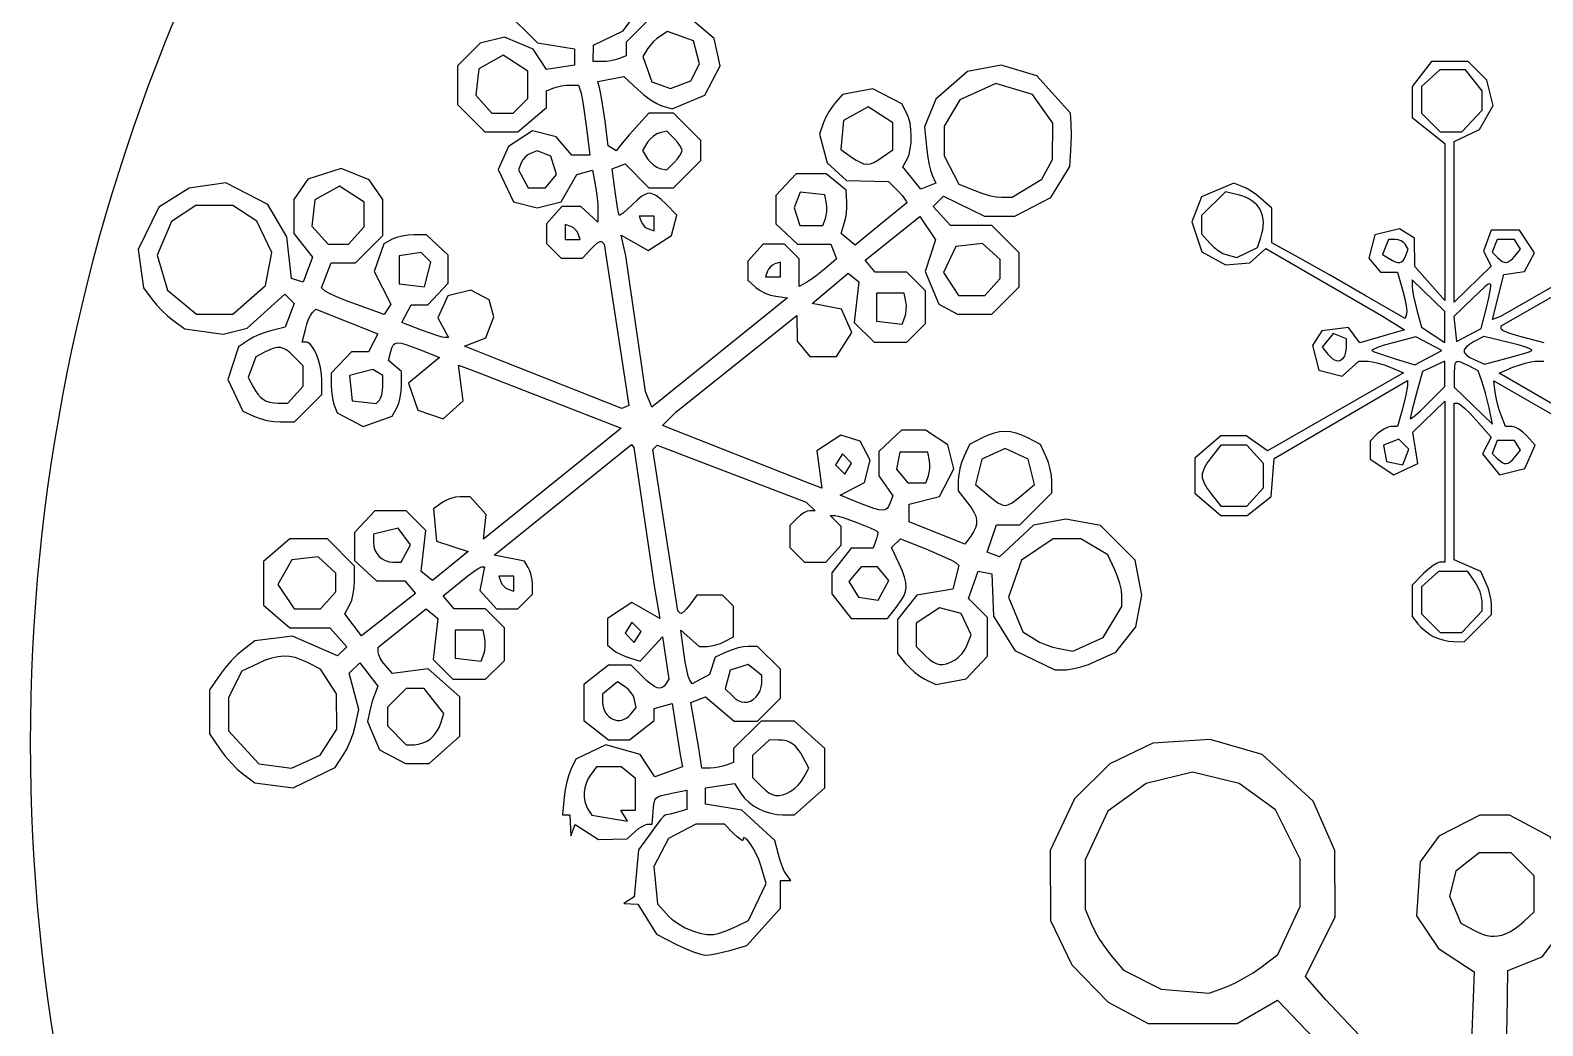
# Model space of a CAD drawing. Extents: x 0.12 to 3.38, y 0.25 to 4.33.
# Drawn here: x 0.125 to 1.427, y 1.636 to 2.493 of the extents above; entities that cross this region are included whole.
import ezdxf

# ---------------------------------------------------------------- set-up
doc = ezdxf.new("R2010")
doc.units = 0
doc.layers.add('LAYER_1', color=18, linetype='CONTINUOUS')

msp = doc.modelspace()

# ---------------------------------------------------------------- linework, layer by layer
at = {"layer": 'LAYER_1'}
msp.add_lwpolyline([(1.75, 3.5043, 0.414214), (0.125, 1.8793, 0.414214), (1.75, 0.2543, 0.414214), (3.375, 1.8793, 0.414214)], format="xyb", close=True, dxfattribs=at)
for points in [[(0.6615, 2.5062), (0.638, 2.4826), (0.638, 2.4708), (0.6316, 2.4683), (0.6285, 2.4674), (0.6248, 2.4666), (0.621, 2.4661), (0.6175, 2.4659), (0.6098, 2.4659), (0.6099, 2.48), (0.6354, 2.4925), (0.651, 2.5133)], [(0.534, 2.5097), (0.5616, 2.482), (0.5937, 2.4769), (0.5937, 2.4628), (0.5695, 2.4592), (0.558, 2.4767), (0.5334, 2.4869), (0.5124, 2.4817), (0.4929, 2.4622), (0.4929, 2.429), (0.5165, 2.4054), (0.5447, 2.4054), (0.5695, 2.4263), (0.5695, 2.4408), (0.5759, 2.4433), (0.5789, 2.4442), (0.5825, 2.445), (0.5863, 2.4455), (0.5897, 2.4457), (0.5971, 2.4457), (0.5992, 2.4387), (0.6002, 2.4341), (0.6014, 2.4269), (0.6039, 2.4085), (0.6067, 2.3853), (0.5914, 2.3853), (0.5778, 2.4012), (0.5573, 2.4063), (0.5369, 2.3929), (0.5278, 2.373), (0.5411, 2.3452), (0.5614, 2.3401), (0.5821, 2.3453), (0.5956, 2.3688), (0.609, 2.3723), (0.6114, 2.3602), (0.6123, 2.3546), (0.6131, 2.3486), (0.6136, 2.3428), (0.6138, 2.3379), (0.6138, 2.3277), (0.5991, 2.341), (0.5828, 2.341), (0.5695, 2.3263), (0.5695, 2.3093), (0.5821, 2.2967), (0.6005, 2.2967), (0.6078, 2.3048), (0.6108, 2.3077), (0.6135, 2.3099), (0.6157, 2.311), (0.6166, 2.3111), (0.6171, 2.3108), (0.6191, 2.3088), (0.6405, 2.1698), (0.6344, 2.1673), (0.5191, 2.2129), (0.499, 2.221), (0.5173, 2.228), (0.524, 2.246), (0.5201, 2.2607), (0.5043, 2.2692), (0.4846, 2.2642), (0.476, 2.2453), (0.4852, 2.2282), (0.4821, 2.2282), (0.4796, 2.2287), (0.475, 2.2301), (0.462, 2.2347), (0.4449, 2.2413), (0.4529, 2.2564), (0.4674, 2.2564), (0.4849, 2.275), (0.4849, 2.2993), (0.4662, 2.3168), (0.4552, 2.3168), (0.4503, 2.3165), (0.4452, 2.3157), (0.4404, 2.3144), (0.4367, 2.3129), (0.4293, 2.3089), (0.421, 2.2851), (0.4354, 2.257), (0.4298, 2.248), (0.406, 2.2567), (0.3965, 2.2603), (0.3882, 2.2637), (0.3821, 2.2665), (0.379, 2.2683), (0.3758, 2.2712), (0.384, 2.2927), (0.4049, 2.2927), (0.4285, 2.3162), (0.4285, 2.3473), (0.4167, 2.3641), (0.3927, 2.374), (0.3641, 2.3646), (0.352, 2.3473), (0.352, 2.3179), (0.3681, 2.2974), (0.36, 2.2759), (0.3499, 2.2792), (0.3458, 2.3149), (0.3296, 2.343), (0.2935, 2.3616), (0.2617, 2.3568), (0.2357, 2.3407), (0.218, 2.3042), (0.2225, 2.2712), (0.2301, 2.261), (0.2338, 2.2565), (0.2384, 2.2516), (0.2433, 2.247), (0.2478, 2.2433), (0.258, 2.2357), (0.291, 2.2312), (0.3119, 2.2365), (0.3443, 2.2657), (0.3523, 2.2577), (0.3445, 2.2373), (0.3331, 2.2345), (0.328, 2.233), (0.3225, 2.2309), (0.3173, 2.2285), (0.313, 2.2261), (0.3043, 2.2204), (0.295, 2.1923), (0.308, 2.1649), (0.3181, 2.1603), (0.323, 2.1585), (0.3288, 2.157), (0.3348, 2.1561), (0.3404, 2.1557), (0.3526, 2.1557), (0.3761, 2.1792), (0.3761, 2.1915), (0.3758, 2.1969), (0.3749, 2.2025), (0.3734, 2.208), (0.3717, 2.2131), (0.3696, 2.2175), (0.3674, 2.221), (0.3663, 2.2224), (0.3651, 2.2233), (0.364, 2.224), (0.363, 2.2242), (0.3591, 2.2242), (0.3619, 2.2353), (0.3632, 2.2398), (0.3647, 2.244), (0.3663, 2.2474), (0.3678, 2.2496), (0.3709, 2.2528), (0.4243, 2.2314), (0.4161, 2.2161), (0.4017, 2.2161), (0.3842, 2.1975), (0.3842, 2.187), (0.3844, 2.1824), (0.3849, 2.1777), (0.3857, 2.1733), (0.3867, 2.17), (0.3892, 2.1635), (0.4117, 2.1518), (0.4367, 2.1606), (0.4407, 2.1679), (0.4422, 2.1717), (0.4434, 2.1766), (0.4443, 2.182), (0.4446, 2.1872), (0.4446, 2.199), (0.4334, 2.2084), (0.4354, 2.2163), (0.4364, 2.2194), (0.4375, 2.2217), (0.4382, 2.2225), (0.4391, 2.2231), (0.4401, 2.2235), (0.4412, 2.2237), (0.4443, 2.2234), (0.4484, 2.2223), (0.4609, 2.2176), (0.4773, 2.211), (0.4508, 2.1889), (0.4588, 2.1659), (0.4806, 2.1583), (0.4978, 2.1738), (0.4936, 2.2046), (0.507, 2.1996), (0.6338, 2.1502), (0.6319, 2.1485), (0.5151, 2.0548), (0.5176, 2.076), (0.5038, 2.0912), (0.4951, 2.0912), (0.4912, 2.0908), (0.4869, 2.0897), (0.4828, 2.0881), (0.4793, 2.086), (0.4722, 2.0808), (0.4748, 2.053), (0.5019, 2.0442), (0.4713, 2.019), (0.4617, 2.0269), (0.4657, 2.0621), (0.4486, 2.0792), (0.4218, 2.0792), (0.4043, 2.0605), (0.4043, 2.0362), (0.423, 2.0187), (0.4476, 2.0187), (0.4567, 2.0078), (0.4103, 1.9714), (0.3959, 1.9905), (0.4001, 1.9983), (0.4018, 2.0023), (0.4031, 2.0075), (0.404, 2.0132), (0.4043, 2.0188), (0.4043, 2.0314), (0.3808, 2.055), (0.3484, 2.055), (0.3258, 2.0355), (0.3258, 1.9979), (0.3484, 1.9784), (0.3829, 1.9784), (0.3977, 1.9621), (0.3896, 1.9541), (0.3508, 1.9713), (0.3184, 1.967), (0.308, 1.9592), (0.3032, 1.9552), (0.298, 1.9499), (0.2929, 1.944), (0.2885, 1.9382), (0.2794, 1.9249), (0.2794, 1.887), (0.2885, 1.8737), (0.2929, 1.8679), (0.298, 1.862), (0.3032, 1.8567), (0.308, 1.8526), (0.3184, 1.8449), (0.3514, 1.8405), (0.3875, 1.858), (0.3945, 1.8686), (0.3975, 1.8739), (0.4004, 1.8804), (0.4029, 1.8872), (0.4048, 1.8936), (0.408, 1.908), (0.3997, 1.9392), (0.4088, 1.9482), (0.4243, 1.9281), (0.4219, 1.9221), (0.4195, 1.9151), (0.4174, 1.9069), (0.4155, 1.8978), (0.4256, 1.8733), (0.4482, 1.8616), (0.4686, 1.8616), (0.4948, 1.885), (0.4948, 1.9188), (0.4676, 1.9431), (0.437, 1.939), (0.4308, 1.9459), (0.4283, 1.949), (0.4263, 1.9521), (0.425, 1.955), (0.4245, 1.9573), (0.4245, 1.9617), (0.4659, 1.9946), (0.4758, 1.9864), (0.4719, 1.9512), (0.4889, 1.9341), (0.5171, 1.9341), (0.5332, 1.9503), (0.5332, 1.9784), (0.5171, 1.9946), (0.4899, 1.9946), (0.4806, 2.0058), (0.4957, 2.0183), (0.5018, 2.0232), (0.5072, 2.0271), (0.5113, 2.0298), (0.5134, 2.0308), (0.516, 2.0308), (0.5121, 2.0104), (0.5264, 1.9946), (0.5447, 1.9946), (0.5574, 2.0072), (0.5573, 2.016), (0.557, 2.0198), (0.5563, 2.0238), (0.5552, 2.0274), (0.5538, 2.0302), (0.5504, 2.0357), (0.5243, 2.041), (0.6428, 2.1361), (0.6446, 2.1335), (0.6625, 2.0127), (0.6671, 1.9863), (0.643, 2.0002), (0.6219, 1.9863), (0.6219, 1.9633), (0.6269, 1.9593), (0.6296, 1.9575), (0.6331, 1.9556), (0.637, 1.9539), (0.6409, 1.9525), (0.65, 1.9497), (0.6693, 1.9706), (0.6747, 1.9342), (0.6722, 1.9301), (0.6707, 1.9281), (0.669, 1.9269), (0.6671, 1.9264), (0.6649, 1.9267), (0.6624, 1.9278), (0.6595, 1.9297), (0.6562, 1.9325), (0.6524, 1.9362), (0.6424, 1.9462), (0.6229, 1.9462), (0.6017, 1.9295), (0.6017, 1.8985), (0.6229, 1.8818), (0.6409, 1.8818), (0.6621, 1.8985), (0.6621, 1.909), (0.6777, 1.9131), (0.6802, 1.8964), (0.6847, 1.8691), (0.6867, 1.8585), (0.6627, 1.8501), (0.6501, 1.8693), (0.6205, 1.8775), (0.5948, 1.8653), (0.5905, 1.8564), (0.5886, 1.8518), (0.5869, 1.8457), (0.5856, 1.839), (0.5846, 1.8324), (0.5832, 1.8173), (0.5896, 1.8173), (0.5903, 1.7992), (0.5943, 1.8091), (0.6142, 1.796), (0.6388, 1.7967), (0.6457, 1.803), (0.6487, 1.8054), (0.6518, 1.8074), (0.6545, 1.8088), (0.6565, 1.8093), (0.6604, 1.8093), (0.6613, 1.82), (0.6616, 1.8244), (0.6621, 1.8276), (0.6628, 1.83), (0.664, 1.8317), (0.6658, 1.833), (0.6686, 1.834), (0.6775, 1.8359), (0.6903, 1.8385), (0.6903, 1.8219), (0.6823, 1.8196), (0.676, 1.818), (0.6722, 1.8173), (0.6716, 1.817), (0.6706, 1.8161), (0.6676, 1.8129), (0.6638, 1.8081), (0.6595, 1.8022), (0.6488, 1.7871), (0.6449, 1.7468), (0.636, 1.7409), (0.648, 1.7405), (0.6641, 1.7146), (0.6821, 1.7055), (0.6896, 1.702), (0.6966, 1.6991), (0.7025, 1.6972), (0.7047, 1.6967), (0.7063, 1.6965), (0.7099, 1.6968), (0.715, 1.6977), (0.721, 1.699), (0.7272, 1.7006), (0.7419, 1.7047), (0.7709, 1.7368), (0.7709, 1.7609), (0.7799, 1.7609), (0.776, 1.766), (0.7742, 1.7689), (0.7723, 1.7731), (0.7706, 1.778), (0.7691, 1.7831), (0.7662, 1.7952), (0.7376, 1.8214), (0.7064, 1.8264), (0.7064, 1.8406), (0.7313, 1.8442), (0.737, 1.8354), (0.74, 1.8317), (0.7436, 1.8282), (0.7478, 1.8251), (0.7524, 1.8225), (0.7574, 1.8203), (0.7625, 1.8187), (0.7678, 1.8177), (0.773, 1.8173), (0.7829, 1.8173), (0.809, 1.8407), (0.809, 1.8745), (0.7829, 1.8979), (0.7542, 1.8979), (0.7306, 1.8743), (0.7306, 1.8625), (0.7242, 1.86), (0.7212, 1.8591), (0.7176, 1.8583), (0.7139, 1.8578), (0.7105, 1.8576), (0.7031, 1.8576), (0.7005, 1.8747), (0.6958, 1.9029), (0.6937, 1.914), (0.7063, 1.9188), (0.7312, 1.8979), (0.7511, 1.8979), (0.7709, 1.9177), (0.7709, 1.9426), (0.7511, 1.9623), (0.7431, 1.9623), (0.7391, 1.962), (0.7344, 1.961), (0.7294, 1.9595), (0.7248, 1.9577), (0.7147, 1.9531), (0.7099, 1.9382), (0.6948, 1.9301), (0.6926, 1.9338), (0.6915, 1.9368), (0.6902, 1.9421), (0.6889, 1.9491), (0.6877, 1.957), (0.6851, 1.9764), (0.701, 1.9623), (0.708, 1.9623), (0.7114, 1.9627), (0.7153, 1.9636), (0.7192, 1.9649), (0.7228, 1.9665), (0.7306, 1.9707), (0.7306, 1.997), (0.7209, 2.0066), (0.6988, 2.0066), (0.6927, 1.9978), (0.6901, 1.9946), (0.6877, 1.9922), (0.6858, 1.9909), (0.6851, 1.9907), (0.6845, 1.991), (0.6826, 1.9929), (0.6611, 2.1318), (0.6649, 2.1357), (0.7931, 2.0865), (0.8007, 2.0792), (0.7962, 2.0792), (0.7939, 2.0787), (0.7911, 2.0773), (0.7881, 2.0753), (0.7853, 2.0728), (0.779, 2.0665), (0.779, 2.0475), (0.7916, 2.0348), (0.8099, 2.0348), (0.8233, 2.0496), (0.8233, 2.0655), (0.8136, 2.0751), (0.8179, 2.0751), (0.8205, 2.0746), (0.8249, 2.0733), (0.8367, 2.0691), (0.8482, 2.0644), (0.8524, 2.0625), (0.8546, 2.0612), (0.8548, 2.0603), (0.8546, 2.0585), (0.854, 2.0562), (0.8531, 2.0535), (0.8506, 2.0469), (0.8319, 2.0469), (0.8152, 2.0257), (0.8152, 2.0077), (0.8319, 1.9865), (0.863, 1.9865), (0.8713, 1.9971), (0.8746, 2.0016), (0.877, 2.0057), (0.8786, 2.0095), (0.8792, 2.0133), (0.8789, 2.0174), (0.8778, 2.0219), (0.8759, 2.0272), (0.873, 2.0335), (0.8664, 2.0474), (0.8742, 2.0551), (0.8961, 2.0463), (0.9125, 2.0393), (0.9182, 2.0365), (0.9212, 2.0348), (0.9244, 2.032), (0.9193, 2.0116), (0.8883, 2.0066), (0.8716, 1.9854), (0.8718, 1.9563), (0.8787, 1.9477), (0.8822, 1.944), (0.8864, 1.9402), (0.891, 1.9368), (0.8952, 1.9342), (0.9047, 1.9294), (0.9307, 1.9343), (0.9492, 1.954), (0.9492, 1.9872), (0.9328, 2.0036), (0.941, 2.0272), (0.953, 2.0248), (0.9544, 1.9883), (0.9726, 1.9589), (1.0071, 1.9422), (1.0169, 1.9423), (1.022, 1.9429), (1.0286, 1.9445), (1.036, 1.9469), (1.0431, 1.9498), (1.0596, 1.9573), (1.0768, 1.9793), (1.082, 2.0066), (1.0764, 2.0365), (1.0464, 2.0664), (1.0166, 2.072), (0.9887, 2.0668), (0.9596, 2.0394), (0.9488, 2.0435), (0.957, 2.0671), (0.9771, 2.0671), (1.0045, 2.0945), (1.0045, 2.1047), (1.0042, 2.1096), (1.0031, 2.1151), (1.0016, 2.1207), (0.9997, 2.1256), (0.9949, 2.1362), (0.9838, 2.1419), (0.9787, 2.1443), (0.9738, 2.146), (0.969, 2.147), (0.9643, 2.1473), (0.9595, 2.147), (0.9548, 2.146), (0.9498, 2.1443), (0.9447, 2.1419), (0.9336, 2.1362), (0.9288, 2.1256), (0.9269, 2.1208), (0.9254, 2.1154), (0.9244, 2.1102), (0.924, 2.1057), (0.924, 2.0964), (0.932, 2.0861), (0.9351, 2.0819), (0.9374, 2.078), (0.939, 2.0744), (0.9397, 2.071), (0.9396, 2.0677), (0.9388, 2.0644), (0.9372, 2.061), (0.9349, 2.0574), (0.9296, 2.0503), (0.8817, 2.0696), (0.8817, 2.0847), (0.9078, 2.0914), (0.9201, 2.1153), (0.9149, 2.136), (0.8957, 2.1486), (0.8752, 2.1486), (0.8555, 2.1301), (0.8555, 2.1091), (0.8676, 2.0919), (0.8651, 2.0855), (0.864, 2.0829), (0.8627, 2.081), (0.8619, 2.0804), (0.8609, 2.0799), (0.8586, 2.0796), (0.8555, 2.08), (0.8513, 2.0812), (0.839, 2.0858), (0.8223, 2.0925), (0.8433, 2.1035), (0.8481, 2.1227), (0.8394, 2.139), (0.8229, 2.1443), (0.8022, 2.1307), (0.8065, 2.0987), (0.7931, 2.1038), (0.6694, 2.1526), (0.681, 2.1642), (0.785, 2.2474), (0.7853, 2.2251), (0.7961, 2.2121), (0.8191, 2.2121), (0.8325, 2.2326), (0.8234, 2.2526), (0.7981, 2.2576), (0.8293, 2.2838), (0.8384, 2.2764), (0.8344, 2.2412), (0.8515, 2.2242), (0.8797, 2.2242), (0.8958, 2.2403), (0.8958, 2.2685), (0.8797, 2.2846), (0.8525, 2.2846), (0.8439, 2.2949), (0.891, 2.3326), (0.9043, 2.3124), (0.8954, 2.2853), (0.9072, 2.2571), (0.9234, 2.2483), (0.9528, 2.2483), (0.9763, 2.2719), (0.9763, 2.3013), (0.9528, 2.3249), (0.9172, 2.3249), (0.9024, 2.3412), (0.9113, 2.3501), (0.9467, 2.3329), (0.9726, 2.3329), (1.0037, 2.3488), (1.0202, 2.3755), (1.021, 2.3895), (1.0214, 2.402), (1.0212, 2.4125), (1.0207, 2.4215), (0.9916, 2.4537), (0.961, 2.4629), (0.9319, 2.4574), (0.9048, 2.4337), (0.8949, 2.4098), (0.8967, 2.3925), (0.8976, 2.3853), (0.8988, 2.3783), (0.9002, 2.3723), (0.9016, 2.3682), (0.9047, 2.3612), (0.8917, 2.3562), (0.8764, 2.3752), (0.88, 2.382), (0.8816, 2.3859), (0.8827, 2.3907), (0.8834, 2.3961), (0.8835, 2.4017), (0.8832, 2.4074), (0.8825, 2.4128), (0.8812, 2.4177), (0.8795, 2.4218), (0.8754, 2.4295), (0.8505, 2.4424), (0.8244, 2.4375), (0.8181, 2.4305), (0.8153, 2.427), (0.8125, 2.4227), (0.81, 2.418), (0.8081, 2.4135), (0.8044, 2.4034), (0.8111, 2.3786), (0.8279, 2.3634), (0.8638, 2.3627), (0.8725, 2.354), (0.8758, 2.3505), (0.8781, 2.3474), (0.8794, 2.3451), (0.8796, 2.3444), (0.8794, 2.3439), (0.8564, 2.3253), (0.8352, 2.3079), (0.8231, 2.318), (0.8259, 2.3265), (0.8269, 2.3306), (0.8277, 2.3354), (0.8281, 2.3404), (0.828, 2.345), (0.8274, 2.3551), (0.8103, 2.3692), (0.7844, 2.3692), (0.7669, 2.3505), (0.7669, 2.3263), (0.7855, 2.3088), (0.8143, 2.3088), (0.8193, 2.296), (0.8102, 2.2882), (0.8017, 2.2815), (0.7975, 2.2785), (0.7941, 2.2763), (0.787, 2.2722), (0.787, 2.2961), (0.7744, 2.3088), (0.756, 2.3088), (0.7427, 2.294), (0.7427, 2.2778), (0.7497, 2.2715), (0.7533, 2.2689), (0.7577, 2.2666), (0.7624, 2.2648), (0.7669, 2.2638), (0.7769, 2.2624), (0.6601, 2.1683), (0.6547, 2.1819), (0.6377, 2.2987), (0.6339, 2.3165), (0.6571, 2.3032), (0.6772, 2.3163), (0.6818, 2.3338), (0.6721, 2.3435), (0.6679, 2.3474), (0.6643, 2.3503), (0.6626, 2.3513), (0.6611, 2.3519), (0.6595, 2.3523), (0.658, 2.3525), (0.6565, 2.3523), (0.6549, 2.3518), (0.6516, 2.35), (0.6478, 2.347), (0.6434, 2.3428), (0.6393, 2.3389), (0.6358, 2.3358), (0.6333, 2.334), (0.6325, 2.3337), (0.6321, 2.3337), (0.6315, 2.3357), (0.6306, 2.3403), (0.6285, 2.3542), (0.626, 2.3735), (0.6371, 2.3778), (0.6577, 2.3571), (0.6789, 2.3571), (0.7024, 2.3807), (0.7024, 2.398), (0.6789, 2.4216), (0.6577, 2.4216), (0.6489, 2.4119), (0.641, 2.4031), (0.6347, 2.3957), (0.6294, 2.3892), (0.6226, 2.3934), (0.6199, 2.4145), (0.6175, 2.4314), (0.6163, 2.438), (0.6154, 2.4422), (0.6136, 2.4488), (0.636, 2.4532), (0.648, 2.4418), (0.6534, 2.4372), (0.6591, 2.4331), (0.6645, 2.4298), (0.6669, 2.4286), (0.6689, 2.4279), (0.6777, 2.4252), (0.7059, 2.437), (0.719, 2.4624), (0.7139, 2.4858), (0.6897, 2.5062)], [(1.5031, 2.3108), (1.3908, 2.2463), (1.3839, 2.2439), (1.3938, 2.2826), (1.4114, 2.2852), (1.42, 2.3013), (1.4072, 2.3209), (1.3829, 2.3209), (1.3761, 2.3027), (1.3828, 2.2899), (1.351, 2.2588), (1.351, 2.397), (1.3728, 2.4075), (1.3844, 2.4282), (1.379, 2.45), (1.3631, 2.4659), (1.3314, 2.4659), (1.3147, 2.4446), (1.3147, 2.4179), (1.3429, 2.3954), (1.3429, 2.2602), (1.3172, 2.2894), (1.3167, 2.3139), (1.3039, 2.322), (1.2826, 2.3167), (1.2776, 2.2966), (1.2875, 2.2846), (1.3023, 2.2846), (1.3067, 2.2682), (1.3084, 2.2615), (1.3095, 2.2556), (1.3101, 2.2509), (1.3099, 2.2483), (1.3087, 2.2448), (1.2744, 2.2646), (1.2435, 2.2823), (1.217, 2.2972), (1.1939, 2.3099), (1.1939, 2.3396), (1.1848, 2.3478), (1.1807, 2.3511), (1.1763, 2.3543), (1.172, 2.3568), (1.1685, 2.3585), (1.1612, 2.3611), (1.1334, 2.3494), (1.1251, 2.3278), (1.1337, 2.302), (1.1542, 2.291), (1.1751, 2.2927), (1.1888, 2.3051), (1.2885, 2.2474), (1.3083, 2.235), (1.2696, 2.2237), (1.2599, 2.237), (1.237, 2.2342), (1.2289, 2.2214), (1.2343, 2.2001), (1.2546, 2.195), (1.269, 2.2081), (1.2768, 2.2079), (1.2807, 2.2074), (1.2856, 2.2063), (1.2908, 2.2047), (1.2958, 2.2028), (1.3072, 2.198), (1.1902, 2.1308), (1.1719, 2.1436), (1.15, 2.1436), (1.1278, 2.1245), (1.1278, 2.0942), (1.15, 2.0751), (1.1726, 2.0751), (1.1934, 2.0915), (1.1959, 2.1242), (1.3107, 2.1912), (1.3107, 2.1866), (1.3103, 2.1836), (1.3094, 2.1788), (1.3065, 2.1668), (1.3023, 2.1517), (1.2967, 2.1517), (1.294, 2.1512), (1.2909, 2.1498), (1.2877, 2.1478), (1.2848, 2.1453), (1.2785, 2.139), (1.2785, 2.1237), (1.2989, 2.1102), (1.3198, 2.1197), (1.3154, 2.1467), (1.3429, 2.1734), (1.3429, 2.0348), (1.3387, 2.0348), (1.3377, 2.0346), (1.3363, 2.0341), (1.3328, 2.0319), (1.3288, 2.0288), (1.3246, 2.025), (1.3147, 2.0151), (1.3147, 1.988), (1.3198, 1.9817), (1.3223, 1.9789), (1.3257, 1.976), (1.3293, 1.9732), (1.3328, 1.971), (1.3367, 1.9693), (1.3413, 1.9679), (1.346, 1.9669), (1.3503, 1.9665), (1.3597, 1.9664), (1.3832, 1.9899), (1.3832, 1.9981), (1.3828, 2.0021), (1.3818, 2.0069), (1.3804, 2.0119), (1.3786, 2.0165), (1.3739, 2.0267), (1.351, 2.0368), (1.351, 2.1718), (1.3539, 2.1718), (1.3547, 2.1715), (1.3561, 2.1707), (1.3598, 2.1675), (1.3646, 2.1628), (1.3699, 2.1572), (1.3829, 2.1425), (1.3753, 2.1282), (1.3899, 2.1102), (1.4117, 2.1156), (1.4207, 2.1355), (1.4134, 2.1436), (1.4102, 2.1467), (1.4066, 2.1493), (1.4033, 2.151), (1.4019, 2.1515), (1.4006, 2.1517), (1.3951, 2.1517), (1.3913, 2.1615), (1.3898, 2.1661), (1.3884, 2.1713), (1.3872, 2.1766), (1.3864, 2.1812), (1.3852, 2.1911), (1.502, 2.1239)], [(1.4284, 2.2238), (1.4098, 2.2285), (1.4026, 2.2305), (1.3967, 2.2326), (1.3928, 2.2344), (1.3917, 2.2351), (1.3914, 2.2357), (1.3915, 2.2383), (1.5052, 2.3033)], [(1.4738, 2.1489), (1.3897, 2.1976), (1.4016, 2.2027), (1.4068, 2.2046), (1.4121, 2.2063), (1.417, 2.2074), (1.4208, 2.2079), (1.4281, 2.2081)], [(1.3607, 1.5307), (1.2406, 1.658), (1.2229, 1.678), (1.2485, 1.7295), (1.2481, 1.7867), (1.2295, 1.8291), (1.1856, 1.8692), (1.1409, 1.8822), (1.0916, 1.8791), (1.0545, 1.8611), (1.024, 1.831), (1.003, 1.7867), (1.0035, 1.7263), (1.0219, 1.6881), (1.053, 1.6561), (1.0875, 1.6377), (1.1641, 1.6376), (1.1989, 1.6576), (1.2488, 1.6054)], [(1.3953, 1.5952), (1.3965, 1.6403), (1.3972, 1.6833), (1.4266, 1.6949), (1.4483, 1.7234), (1.4528, 1.7625), (1.4336, 1.7983), (1.3985, 1.8169), (1.3732, 1.8169), (1.3378, 1.7988), (1.3217, 1.7767), (1.3185, 1.7303), (1.3376, 1.7021), (1.3682, 1.6822), (1.3625, 1.5329)]]:
    msp.add_lwpolyline(points, dxfattribs=at)
for points in [[(0.6762, 2.4428), (0.6938, 2.4493), (0.7012, 2.4639), (0.696, 2.4839), (0.6738, 2.4917), (0.6672, 2.4876), (0.6643, 2.4855), (0.6614, 2.4828), (0.6586, 2.4798), (0.6565, 2.4769), (0.6524, 2.4703), (0.6601, 2.4486)], [(0.5407, 2.4216), (0.5534, 2.4342), (0.5534, 2.4576), (0.5323, 2.4714), (0.5111, 2.4596), (0.5085, 2.437), (0.5224, 2.4216)], [(1.3576, 2.4054), (1.3751, 2.4241), (1.3751, 2.4408), (1.3606, 2.4588), (1.3386, 2.4588), (1.3228, 2.4445), (1.3228, 2.4216), (1.3389, 2.4054)], [(0.9703, 2.3491), (0.996, 2.3647), (1.0051, 2.3817), (1.0055, 2.413), (0.988, 2.4375), (0.9563, 2.447), (0.9254, 2.433), (0.9119, 2.4102), (0.9119, 2.3849), (0.9245, 2.3605), (0.9382, 2.3548), (0.9443, 2.3526), (0.9506, 2.3507), (0.9565, 2.3495), (0.9611, 2.3491)], [(0.8586, 2.3835), (0.8676, 2.3898), (0.8676, 2.4133), (0.8465, 2.4271), (0.8253, 2.4153), (0.8228, 2.3901), (0.832, 2.3837), (0.836, 2.3811), (0.8394, 2.3792), (0.8425, 2.378), (0.8454, 2.3776), (0.8483, 2.378), (0.8513, 2.3791), (0.8547, 2.3809)], [(0.6732, 2.3728), (0.6798, 2.3794), (0.6823, 2.3822), (0.6844, 2.385), (0.6858, 2.3875), (0.6863, 2.3893), (0.6858, 2.3912), (0.6844, 2.3937), (0.6823, 2.3965), (0.6798, 2.3993), (0.6732, 2.4059), (0.6671, 2.4046), (0.6644, 2.4036), (0.6615, 2.4017), (0.6588, 2.3992), (0.6565, 2.3964), (0.6521, 2.3893), (0.6565, 2.3823), (0.6588, 2.3795), (0.6615, 2.377), (0.6644, 2.3751), (0.6671, 2.374)], [(0.5685, 2.3571), (0.5782, 2.3688), (0.5732, 2.3846), (0.5614, 2.3891), (0.5557, 2.3869), (0.5533, 2.3856), (0.551, 2.3836), (0.549, 2.3812), (0.5477, 2.3787), (0.5453, 2.3726), (0.5537, 2.3571)], [(0.399, 2.3088), (0.4124, 2.3235), (0.4124, 2.3448), (0.3913, 2.3586), (0.3701, 2.3468), (0.3675, 2.3242), (0.3814, 2.3088)], [(0.8074, 2.3249), (0.8096, 2.3307), (0.8104, 2.3335), (0.8108, 2.3369), (0.8108, 2.3405), (0.8105, 2.3438), (0.8091, 2.3511), (0.788, 2.3535), (0.7828, 2.3399), (0.7876, 2.3249)], [(1.1637, 2.2973), (1.1816, 2.3059), (1.1845, 2.3144), (1.1855, 2.3178), (1.1862, 2.3211), (1.1866, 2.3243), (1.1867, 2.3274), (1.1865, 2.3303), (1.186, 2.333), (1.1852, 2.3356), (1.1841, 2.3381), (1.1827, 2.3403), (1.181, 2.3425), (1.179, 2.3444), (1.1767, 2.3461), (1.1742, 2.3477), (1.1714, 2.3491), (1.1682, 2.3502), (1.1649, 2.3512), (1.154, 2.3539), (1.1334, 2.3333), (1.1334, 2.3177), (1.1405, 2.3096), (1.1439, 2.3062), (1.1478, 2.3032), (1.1519, 2.3008), (1.1556, 2.2994)], [(0.2993, 2.2483), (0.3275, 2.2731), (0.3329, 2.3016), (0.32, 2.3285), (0.2993, 2.3421), (0.2676, 2.3421), (0.2465, 2.3283), (0.2343, 2.2991), (0.2433, 2.2691), (0.268, 2.2483)], [(0.6621, 2.3202), (0.6621, 2.3329), (0.6494, 2.3329), (0.651, 2.3282), (0.652, 2.3262), (0.6535, 2.3243), (0.6554, 2.3228), (0.6574, 2.3218)], [(0.5984, 2.3128), (0.5968, 2.3176), (0.5958, 2.3196), (0.5942, 2.3214), (0.5924, 2.323), (0.5904, 2.324), (0.5856, 2.3256), (0.5856, 2.3128)], [(0.9469, 2.2645), (0.9602, 2.2792), (0.9602, 2.2954), (0.9448, 2.3094), (0.922, 2.3068), (0.9112, 2.2842), (0.9242, 2.2645)], [(1.3092, 2.2985), (1.3114, 2.3044), (1.3088, 2.3086), (1.3073, 2.3102), (1.3052, 2.3116), (1.3028, 2.3125), (1.3003, 2.3128), (1.2943, 2.3128), (1.2894, 2.2999), (1.295, 2.2963), (1.2978, 2.2947), (1.3002, 2.2936), (1.3023, 2.293), (1.3041, 2.293), (1.3057, 2.2935), (1.307, 2.2946), (1.3081, 2.2963)], [(1.4032, 2.2985), (1.4081, 2.3044), (1.4029, 2.3128), (1.3881, 2.3128), (1.3838, 2.3017), (1.3883, 2.2972), (1.3905, 2.2952), (1.3924, 2.2939), (1.3941, 2.2931), (1.3958, 2.293), (1.3975, 2.2934), (1.3992, 2.2945), (1.4011, 2.2962)], [(0.4645, 2.272), (0.4698, 2.2932), (0.4616, 2.3014), (0.4426, 2.2987), (0.4426, 2.2745)], [(0.7709, 2.2806), (0.7709, 2.2933), (0.7661, 2.2917), (0.7641, 2.2907), (0.7623, 2.2892), (0.7607, 2.2873), (0.7597, 2.2854), (0.7581, 2.2806)], [(0.8757, 2.2397), (0.878, 2.2458), (0.8788, 2.2488), (0.8792, 2.2523), (0.8793, 2.2559), (0.8789, 2.2592), (0.8775, 2.2665), (0.8535, 2.2665), (0.8535, 2.2423)], [(1.3429, 2.224), (1.3429, 2.2508), (1.3147, 2.2781), (1.3147, 2.2723), (1.3151, 2.2689), (1.316, 2.2639), (1.3173, 2.2579), (1.3188, 2.2518), (1.3229, 2.2371)], [(1.353, 2.2248), (1.3741, 2.236), (1.3787, 2.254), (1.3808, 2.2625), (1.3821, 2.2686), (1.3825, 2.2726), (1.3824, 2.2737), (1.382, 2.2744), (1.3813, 2.2745), (1.3802, 2.2742), (1.3773, 2.272), (1.3669, 2.2623), (1.3506, 2.2464)], [(1.2556, 2.2107), (1.2567, 2.2123), (1.2575, 2.2147), (1.2581, 2.2175), (1.2583, 2.2204), (1.2583, 2.2273), (1.2468, 2.2318), (1.2372, 2.2201), (1.2422, 2.2141), (1.2442, 2.2119), (1.246, 2.2102), (1.2478, 2.2091), (1.2494, 2.2084), (1.251, 2.2082), (1.2525, 2.2086), (1.2541, 2.2094)], [(1.317, 2.2049), (1.3404, 2.2171), (1.3181, 2.2288), (1.2984, 2.2237), (1.2908, 2.2216), (1.2849, 2.2197), (1.2811, 2.2181), (1.2802, 2.2175), (1.2802, 2.2171), (1.2821, 2.2161), (1.2864, 2.2145), (1.2994, 2.2103)], [(1.3772, 2.2053), (1.3966, 2.2104), (1.4109, 2.2145), (1.4156, 2.2161), (1.4178, 2.2172), (1.4177, 2.2176), (1.4168, 2.2182), (1.4127, 2.2199), (1.4062, 2.2219), (1.398, 2.224), (1.3764, 2.2292), (1.3677, 2.2245), (1.3641, 2.2224), (1.3615, 2.2204), (1.36, 2.2184), (1.3596, 2.2175), (1.3595, 2.2166), (1.3596, 2.2157), (1.3601, 2.2148), (1.3617, 2.213), (1.3644, 2.2112), (1.3681, 2.2094)], [(0.3467, 2.1718), (0.36, 2.1865), (0.36, 2.204), (0.352, 2.2121), (0.3487, 2.2151), (0.3458, 2.2174), (0.3431, 2.2189), (0.3404, 2.2197), (0.3376, 2.2197), (0.3346, 2.2191), (0.3312, 2.2178), (0.3273, 2.2159), (0.3193, 2.2116), (0.3126, 2.194), (0.3168, 2.1859), (0.3188, 2.1824), (0.3209, 2.1794), (0.3231, 2.177), (0.3255, 2.1751), (0.3282, 2.1736), (0.3312, 2.1726), (0.3345, 2.1721), (0.3382, 2.1719)], [(1.3278, 2.171), (1.3429, 2.1862), (1.3429, 2.2079), (1.3236, 2.1991), (1.3186, 2.1804), (1.3149, 2.1663), (1.3131, 2.1587), (1.3134, 2.1584), (1.3142, 2.1588), (1.3173, 2.1611), (1.322, 2.1653)], [(1.384, 2.1537), (1.3811, 2.1678), (1.378, 2.1803), (1.3763, 2.1862), (1.3748, 2.1907), (1.3715, 2.1995), (1.3635, 2.2038), (1.3597, 2.2058), (1.3567, 2.207), (1.3545, 2.2076), (1.3537, 2.2075), (1.3529, 2.2073), (1.3524, 2.2068), (1.3519, 2.2061), (1.3513, 2.204), (1.351, 2.1968), (1.351, 2.1855)], [(0.4228, 2.1714), (0.4256, 2.1743), (0.4267, 2.1761), (0.4276, 2.179), (0.4283, 2.1826), (0.4285, 2.1863), (0.4285, 2.1955), (0.42, 2.2008), (0.3998, 2.1957), (0.4023, 2.1738)], [(1.3067, 2.1188), (1.3118, 2.1321), (1.3032, 2.1407), (1.29, 2.1356), (1.2927, 2.1215)], [(1.4032, 2.1253), (1.4081, 2.1312), (1.4029, 2.1396), (1.3881, 2.1396), (1.3838, 2.1285), (1.3883, 2.124), (1.3905, 2.122), (1.3924, 2.1207), (1.3941, 2.1199), (1.3958, 2.1197), (1.3975, 2.1202), (1.3992, 2.1213), (1.4011, 2.123)], [(0.8264, 2.1107), (0.8322, 2.1201), (0.8242, 2.1282), (0.8183, 2.1187)], [(0.896, 2.1033), (0.8983, 2.1091), (0.899, 2.112), (0.8994, 2.1154), (0.8995, 2.1189), (0.8991, 2.1222), (0.8977, 2.1295), (0.8737, 2.1295), (0.8709, 2.115), (0.8806, 2.1033)], [(0.9787, 2.0926), (0.9896, 2.1019), (0.9842, 2.1237), (0.9643, 2.1328), (0.9443, 2.1237), (0.9389, 2.1019), (0.9498, 2.0926), (0.9543, 2.0887), (0.9581, 2.086), (0.9613, 2.0844), (0.9628, 2.084), (0.9643, 2.0838), (0.9657, 2.084), (0.9672, 2.0844), (0.9704, 2.086), (0.9742, 2.0887)], [(1.1725, 2.0832), (1.1868, 2.099), (1.1868, 2.1197), (1.1725, 2.1356), (1.1501, 2.1356), (1.1418, 2.1249), (1.1384, 2.1203), (1.1359, 2.1163), (1.1345, 2.1128), (1.1341, 2.111), (1.134, 2.1094), (1.1341, 2.1077), (1.1345, 2.106), (1.1359, 2.1024), (1.1384, 2.0984), (1.1418, 2.0938), (1.1501, 2.0832)], [(0.4443, 2.0348), (0.4524, 2.0498), (0.4418, 2.0642), (0.4204, 2.0589), (0.4204, 2.0517), (0.4208, 2.0483), (0.4218, 2.0452), (0.4233, 2.0423), (0.4254, 2.0398), (0.4279, 2.0378), (0.4307, 2.0362), (0.4339, 2.0352), (0.4372, 2.0348)], [(1.0227, 1.9583), (1.0487, 1.9699), (1.0649, 1.9966), (1.0649, 2.006), (1.0645, 2.0107), (1.0632, 2.0165), (1.0612, 2.0226), (1.0589, 2.0284), (1.0527, 2.0412), (1.0295, 2.055), (1.0057, 2.055), (0.9784, 2.0366), (0.9673, 2.0046), (0.9797, 1.975), (0.9893, 1.9688), (0.994, 1.9661), (0.9996, 1.9637), (1.0054, 1.9617), (1.0108, 1.9604)], [(0.3749, 1.9946), (0.3882, 2.0093), (0.3882, 2.0255), (0.3728, 2.0395), (0.3502, 2.0369), (0.3383, 2.0156), (0.3521, 1.9946)], [(0.5413, 2.01), (0.5413, 2.0228), (0.5285, 2.0228), (0.5301, 2.018), (0.5311, 2.016), (0.5327, 2.0141), (0.5345, 2.0126), (0.5365, 2.0116)], [(0.8549, 2.0021), (0.8641, 2.0192), (0.8545, 2.0308), (0.8404, 2.0308), (0.8298, 2.0181), (0.8382, 2.0046)], [(1.3576, 1.9744), (1.3751, 1.9931), (1.3751, 2.001), (1.3746, 2.0048), (1.3733, 2.0092), (1.3713, 2.0137), (1.3689, 2.0178), (1.3626, 2.0268), (1.3375, 2.0268), (1.3228, 2.0135), (1.3228, 1.9905), (1.3389, 1.9744)], [(0.9212, 1.9507), (0.9243, 1.9531), (0.9273, 1.9563), (0.9299, 1.96), (0.9317, 1.9637), (0.935, 1.9724), (0.9266, 1.9907), (0.9078, 1.9955), (0.8877, 1.9823), (0.8877, 1.9623), (0.8958, 1.9543), (0.899, 1.9513), (0.902, 1.949), (0.905, 1.9475), (0.9078, 1.9468), (0.9108, 1.9467), (0.914, 1.9474), (0.9174, 1.9487)], [(0.6451, 1.9657), (0.651, 1.9751), (0.6429, 1.9832), (0.6371, 1.9737)], [(0.5131, 1.9497), (0.5155, 1.9558), (0.5163, 1.9587), (0.5167, 1.9622), (0.5168, 1.9658), (0.5164, 1.9692), (0.515, 1.9764), (0.4909, 1.9764), (0.4909, 1.9523)], [(0.3499, 1.8575), (0.3745, 1.8686), (0.3891, 1.891), (0.3887, 1.9216), (0.3749, 1.9426), (0.3636, 1.9484), (0.3583, 1.9509), (0.3532, 1.9527), (0.3483, 1.9537), (0.3433, 1.9539), (0.3383, 1.9535), (0.333, 1.9523), (0.3273, 1.9504), (0.3212, 1.9477), (0.3073, 1.9411), (0.2956, 1.9184), (0.2956, 1.8897), (0.3217, 1.8613)], [(0.75, 1.9188), (0.7518, 1.9212), (0.7534, 1.9242), (0.7544, 1.9274), (0.7548, 1.9304), (0.7548, 1.9372), (0.7431, 1.9469), (0.7275, 1.9419), (0.7233, 1.9259), (0.7292, 1.92), (0.7319, 1.9176), (0.7346, 1.9158), (0.7373, 1.9147), (0.7399, 1.9143), (0.7425, 1.9144), (0.745, 1.9153), (0.7475, 1.9167)], [(0.6418, 1.9037), (0.6467, 1.9096), (0.6453, 1.9164), (0.6443, 1.9194), (0.6424, 1.9224), (0.64, 1.9253), (0.6373, 1.9274), (0.6306, 1.9317), (0.6178, 1.9211), (0.6178, 1.9143), (0.618, 1.9117), (0.6185, 1.9093), (0.6193, 1.9071), (0.6203, 1.9051), (0.6216, 1.9034), (0.6231, 1.9019), (0.6248, 1.9006), (0.6265, 1.8997), (0.6284, 1.899), (0.6304, 1.8986), (0.6324, 1.8986), (0.6344, 1.8989), (0.6364, 1.8996), (0.6383, 1.9006), (0.6401, 1.902)], [(0.4696, 1.8828), (0.4723, 1.8854), (0.4749, 1.8888), (0.477, 1.8926), (0.4785, 1.8962), (0.481, 1.9047), (0.4642, 1.9261), (0.4486, 1.9261), (0.4325, 1.91), (0.4325, 1.8939), (0.4486, 1.8777), (0.4559, 1.8777), (0.4593, 1.8781), (0.4629, 1.8792), (0.4666, 1.8808)], [(0.7799, 1.8378), (0.783, 1.84), (0.7861, 1.8429), (0.7889, 1.8463), (0.7911, 1.8497), (0.7954, 1.8576), (0.7906, 1.8667), (0.7884, 1.8705), (0.7862, 1.8737), (0.7839, 1.8763), (0.7815, 1.8783), (0.7788, 1.8798), (0.776, 1.8809), (0.7728, 1.8815), (0.7692, 1.8817), (0.7615, 1.8818), (0.7467, 1.8684), (0.7467, 1.8495), (0.7548, 1.8415), (0.758, 1.8385), (0.761, 1.8363), (0.7639, 1.8348), (0.7668, 1.834), (0.7697, 1.8339), (0.7729, 1.8345), (0.7762, 1.8358)], [(0.6392, 1.812), (0.6335, 1.8213), (0.646, 1.8213), (0.646, 1.8486), (0.6339, 1.8586), (0.6124, 1.8586), (0.6071, 1.8513), (0.605, 1.848), (0.6035, 1.8444), (0.6025, 1.8405), (0.602, 1.8366), (0.602, 1.8327), (0.6025, 1.8289), (0.6035, 1.8254), (0.6051, 1.8222), (0.6084, 1.817)], [(1.1399, 1.6637), (1.155, 1.6693), (1.162, 1.6724), (1.17, 1.6766), (1.1778, 1.6813), (1.1847, 1.686), (1.1992, 1.6971), (1.2184, 1.7383), (1.2185, 1.7791), (1.1972, 1.8217), (1.1659, 1.8443), (1.1258, 1.854), (1.0857, 1.8443), (1.0527, 1.8204), (1.0332, 1.7786), (1.0332, 1.7361), (1.0386, 1.7231), (1.0416, 1.717), (1.0457, 1.7101), (1.0504, 1.7031), (1.0552, 1.6969), (1.0664, 1.6836), (1.0986, 1.6672)], [(0.7185, 1.7153), (0.7256, 1.718), (0.734, 1.7218), (0.7433, 1.7264), (0.7587, 1.7582), (0.7541, 1.7737), (0.7523, 1.7788), (0.75, 1.7838), (0.7475, 1.7885), (0.7449, 1.7925), (0.7425, 1.7955), (0.7405, 1.7973), (0.7398, 1.7976), (0.7392, 1.7974), (0.7388, 1.7968), (0.7387, 1.7957), (0.7385, 1.7953), (0.738, 1.7953), (0.7363, 1.7963), (0.7337, 1.7983), (0.7306, 1.8012), (0.7226, 1.8093), (0.698, 1.8093), (0.6744, 1.797), (0.6618, 1.7727), (0.665, 1.7407), (0.6726, 1.7323), (0.6749, 1.7299), (0.6775, 1.7276), (0.683, 1.7235), (0.689, 1.7201), (0.6952, 1.7173), (0.7015, 1.7154), (0.7076, 1.7144), (0.7105, 1.7142), (0.7133, 1.7143), (0.716, 1.7147)], [(1.3957, 1.715), (1.3988, 1.7165), (1.4026, 1.719), (1.4068, 1.7221), (1.4108, 1.7255), (1.4199, 1.7337), (1.4199, 1.7649), (1.4001, 1.7847), (1.3726, 1.7847), (1.3523, 1.7687), (1.3469, 1.7472), (1.3566, 1.7239), (1.3679, 1.718), (1.372, 1.716), (1.3758, 1.7144), (1.3792, 1.7134), (1.3824, 1.7128), (1.3855, 1.7127), (1.3887, 1.713), (1.3921, 1.7138)]]:
    msp.add_lwpolyline(points, close=True, dxfattribs=at)

doc.saveas('drawing.dxf')
